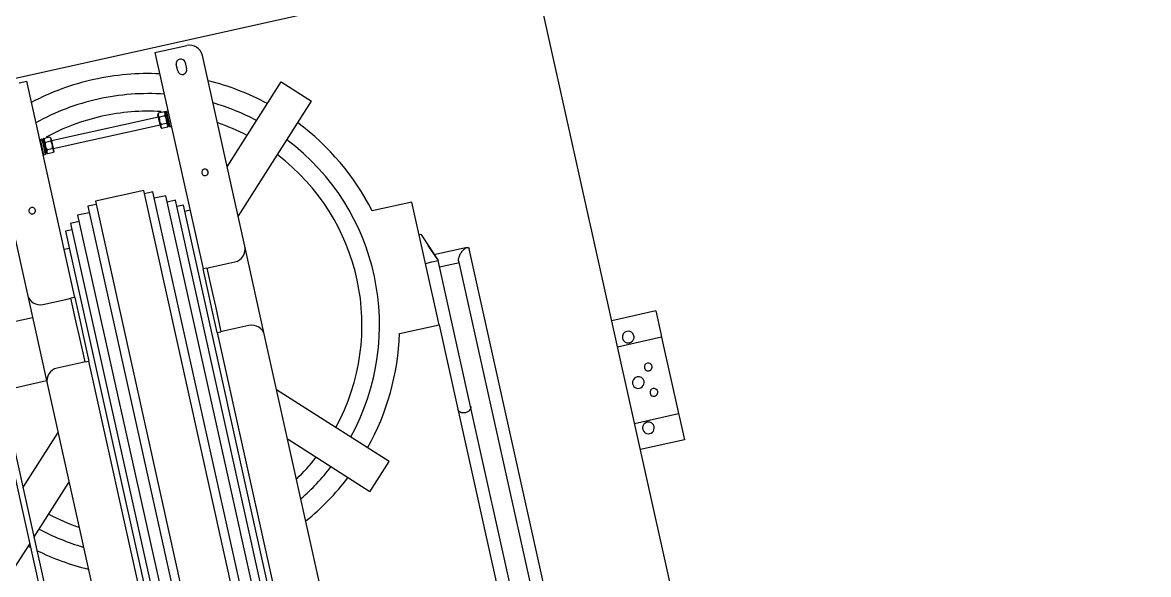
# Model space of a CAD drawing. Header units: millimetres. Extents: x -1534340 to 1713810, y -1348191 to 1114081.
# Drawn here: x 1303341 to 1305069, y -650221 to -649375 of the extents above; entities that cross this region are included whole.
import ezdxf

# ---------------------------------------------------------------- set-up
doc = ezdxf.new("R2010")
doc.units = ezdxf.units.MM
doc.header["$LTSCALE"] = 100
for name, color, linetype in [('ccu12-Manh', 8, 'Continuous'), ('KT-Kich thuoc', 9, 'Continuous'), ('SPE-MEP-Electric', 46, 'Continuous'), ('Xref_ST_MBDV Cot vach 30.7.2022$0$Xref_ST_MBDV Cot vach 30.7.2022|Xref_ST_MBDV Cot vach 30.7.2022|Xref_ST_MBDV Cot vach 30.7.2022|Xref_ST_MBDV Cot vach 30.7.2022|A-WALL-PATT', 251, 'Continuous')]:
    doc.layers.add(name, color=color, linetype=linetype)

# ---------------------------------------------------------------- blocks, each defined once
blk = doc.blocks.new('Xref_ST_MBDV Cot vach 30.7.2022$0$Tuong Vay01-flat-1')
at = {"layer": 'Xref_ST_MBDV Cot vach 30.7.2022$0$Xref_ST_MBDV Cot vach 30.7.2022|Xref_ST_MBDV Cot vach 30.7.2022|Xref_ST_MBDV Cot vach 30.7.2022|Xref_ST_MBDV Cot vach 30.7.2022|A-WALL-PATT'}
h = blk.add_hatch(dxfattribs=at)
h.set_pattern_fill('ACET-2D-VATLIEU04', color=256, scale=50, pattern_type=2)
h.set_pattern_definition([(50, (-11139561.84, -1407213.45), (-225.902474, 189.5546825), [37.5, -412.5]), (355, (-11139561.84, -1407213.45), (32.127212, 367.215716), [30, -330]), (100.4514, (-11139531.95, -1407216.06), (-341.231527, -62.944187), [31.870095, -350.571056]), (46.1842, (-11139561.84, -1407113.45), (-319.180497, 306.252097), [56.25, -618.75]), (96.6356, (-11139517.37, -1407120.34), (-516.995922, -60.144022), [47.805144, -525.8565]), (351.1842, (-11139561.84, -1407113.45), (84.740774, 546.39543), [45, -495]), (21, (-11139511.84, -1407138.45), (-105.680822, 275.3079534), [37.5, -412.5]), (326, (-11139511.84, -1407138.45), (206.128805, 305.59852), [30, -330]), (71.4514, (-11139486.97, -1407155.22), (-328.963765, 110.380101), [31.870095, -350.571056]), (37.5, (-11139561.84, -1407213.45), (-78.1345294, 101.8269012), [0, -326, 0, -335, 0, -331.25]), (7.5, (-11139561.84, -1407213.45), (-23.2793464, 176.824191), [0, -191, 0, -318.5, 0, -126.25]), (327.5, (-11139673.34, -1407213.45), (71.9444175, 112.9301145), [0, -125, 0, -390, 0, -517.5000003]), (317.5, (-11139723.34, -1407213.45), (158.0205496, 172.449169), [0, -162.5, 0, -259, 0, -367.5]), (45, (-11139561.84, -1407213.45), (-150.260191, 150.260191), []), (45, (-11139561.84, -1407152.2), (-150.260191, 150.260191), [])])
h.paths.add_polyline_path([(-82665.4, -118500), (-81837.4, -121132), (-80902.7, -123728.1), (-79862.9, -126283.8), (-78719.6, -128795), (-77474.9, -131257.5), (-76130.7, -133667.2), (-74689.4, -136019.9), (-73153.2, -138312), (-71524.9, -140539.4), (-69807, -142698.6), (-68002.4, -144785.9), (-66114.2, -146797.8), (-64145.5, -148731), (-62099.6, -150582.3), (-59979.8, -152348.6), (-57789.7, -154026.9), (-55533, -155614.5), (-53213.4, -157108.6), (-50834.8, -158507), (-48401.1, -159807.1), (-45916.4, -161006.8), (-43384.8, -162104.1), (-40810.5, -163097.3), (-38197.9, -163984.6), (-35551.2, -164764.6), (-32875, -165436), (-30173.5, -165997.6), (-27451.4, -166448.5), (-24701.9, -166789.3), (-4396.7, -168938.3), (36420, -167648.2), (41836.5, -160718.6), (12445.4, -24367.7), (8472.9, -9249), (-4718.7, -5521.4), (-10557.5, -9946.8), (-34021.2, -27848.2), (-39776.7, -32008.6), (-41248.9, -35293.8), (-45787.3, -38574.4), (-49368.5, -38942), (-57644.2, -44924.1), (-59844.7, -46601.5), (-61968.9, -48362.3), (-64019.6, -50208.4), (-65993.2, -52136.5), (-67886.6, -54143.6), (-69696.5, -56226.3), (-71419.9, -58381.1), (-73053.9, -60604.3), (-74595.9, -62892.4), (-76043.3, -65241.5), (-77393.6, -67647.7), (-78644.6, -70107), (-79794.3, -72615.3), (-80840.7, -75168.4), (-81782, -77762), (-82616.7, -80391.9), (-83343.5, -83053.7), (-83961, -85742.9), (-84468.4, -88455), (-84864.6, -91185.6), (-85149.1, -93930.1), (-85321.4, -96683.6), (-85381.3, -99529.5), (-85328.5, -102200.8), (-85163.2, -104955.4), (-84885.7, -107700.6), (-84496.4, -110432.2), (-83996, -113145.6), (-83385.4, -115836.4)], flags=16)
h.paths.add_polyline_path([(-83625.5, -118780.6), (-82785.2, -121451.6), (-81836.7, -124086), (-80781.5, -126679.6), (-79621.3, -129228), (-78358.2, -131726.9), (-76994.1, -134172.1), (-75531.4, -136559.7), (-73972.6, -138885.7), (-72320.1, -141146.1), (-70576.8, -143337.2), (-68745.6, -145455.3), (-66829.4, -147497), (-64831.6, -149458.8), (-62755.4, -151337.5), (-60604.2, -153129.9), (-58381.8, -154833), (-56091.7, -156444.1), (-53737.8, -157960.4), (-51324, -159379.4), (-48854.3, -160698.7), (-46332.8, -161916.2), (-43763.8, -163029.8), (-41151.4, -164037.6), (-38500.1, -164938.1), (-35814.3, -165729.6), (-33098.5, -166410.9), (-30357.1, -166980.8), (-27594.7, -167438.4), (-24816, -167782.8), (-4433.7, -169939.9), (36919.6, -168632.9), (42912.7, -160965.6), (13418.2, -24135.1), (9294.8, -8442.1), (-4925.9, -4423.7), (-11162.8, -9150.8), (-34617.5, -27045.4), (-40579.6, -31355.1), (-42051.8, -34640.3), (-46156, -37607), (-49737.2, -37974.6), (-58240.3, -44121.1), (-60467.1, -45818.5), (-62622.8, -47605.4), (-64703.8, -49478.8), (-66706.7, -51435.5), (-68628, -53472.3), (-70464.7, -55585.7), (-72213.6, -57772.4), (-73871.8, -60028.5), (-75436.6, -62350.5), (-76905.4, -64734.3), (-78275.7, -67176.1), (-79545.2, -69671.8), (-80711.9, -72217.2), (-81773.7, -74808), (-82729, -77440), (-83576, -80108.8), (-84313.5, -82810), (-84940.2, -85539), (-85455.1, -88291.2), (-85857.2, -91062.2), (-86145.9, -93847.3), (-86320.8, -96641.8), (-86381.5, -99528.9), (-86327.9, -102240.7), (-86160.2, -105035.7), (-85878.6, -107821.5), (-85483.5, -110593.5), (-84975.8, -113347.1), (-84356.1, -116077.6)])
blk = doc.blocks.new('A$C3D120D72')
for p, q in [((-1400, 2290), (-1400, 0)), ((-462.4, 343.6), (-462.4, 2222)), ((-454.4, 2222), (-454.4, 343.6)), ((-755.3, 2179.9), (-755.3, 215.7)), ((-742.2, 2184.9), (-742.2, 210.7)), ((-666.2, 210.7), (-666.2, 2184.9)), ((-653.1, 215.7), (-653.1, 2179.9)), ((-786.6, 2159.9), (-786.6, 235.7)), ((-773.4, 2169.9), (-773.4, 225.7)), ((-635, 225.7), (-635, 2169.9)), ((-621.8, 235.7), (-621.8, 2159.9)), ((-796.8, 2149.9), (-796.8, 245.7)), ((-611.6, 245.7), (-611.6, 2149.9)), ((-1210.4, 1989.1), (-1210.4, 406.5)), ((-1190.4, 420.8), (-1190.4, 1974.8)), ((-805, 447.8), (-805, 1947.8)), ((-603.4, 1947.8), (-603.4, 447.8)), ((-875, 1927.8), (-875, 467.8)), ((-533.4, 467.8), (-533.4, 1927.8)), ((-1160.1, 1035.2), (-1160.1, 642.8)), ((-1140.1, 642.8), (-1140.1, 1035.2)), ((-1469.2, 728.8), (-1469.2, 763.8)), ((-1469.2, 763.8), (-1400, 763.8)), ((-1469.2, 722.8), (-1469.2, 728.8)), ((-980.9, 737.1), (-1019.8, 698.2)), ((-980.9, 737.1), (-875.7, 631.9)), ((-423.2, 732.8), (-454.4, 701.6)), ((-1400, 722.8), (-1469.2, 722.8)), ((-1469.2, 710.8), (-1469.2, 722.8)), ((-1469.2, 614.8), (-1469.2, 710.8)), ((-1019.8, 698.2), (-875, 553.4)), ((-462.4, 693.6), (-532.8, 623.2)), ((-1160.1, 642.8), (-1160.1, 413.6)), ((-1140.1, 510.1), (-1140.1, 642.8)), ((-1469.2, 602.8), (-1469.2, 614.8)), ((-462.4, 615.8), (-533.4, 544.8)), ((-1469.2, 602.8), (-1400, 602.8)), ((-1469.2, 596.8), (-1469.2, 602.8)), ((-1469.2, 561.4), (-1469.2, 596.8)), ((-1469.2, 561.4), (-1400, 561.4)), ((-1140.1, 510.1), (-1140.1, 317.2)), ((-1077.8, 510.1), (-1140.1, 510.1)), ((-875, 467.8), (-875, 327.8)), ((-533.4, 327.8), (-533.4, 467.8)), ((-533.4, 463.6), (-462.4, 463.6)), ((-855, 447.8), (-817, 447.8)), ((-817, 447.8), (-811, 447.8)), ((-805, 447.8), (-811, 447.8)), ((-811, 407.8), (-811, 447.8)), ((-805, 447.8), (-805, 407.8)), ((-597.4, 447.8), (-603.4, 447.8)), ((-603.4, 407.8), (-603.4, 447.8)), ((-597.4, 447.8), (-591.4, 447.8)), ((-597.4, 447.8), (-597.4, 407.8)), ((-591.4, 447.8), (-553.4, 447.8)), ((-1160.1, 423.6), (-1191.4, 423.6)), ((-1207.6, 403.6), (-1155.6, 403.6)), ((-1150.1, 413.6), (-1160.1, 413.6)), ((-1142.7, 368.3), (-1160.1, 413.6)), ((-1158.2, 408.7), (-1150.1, 387.5)), ((-1140.1, 413.6), (-1150.1, 413.6)), ((-811, 387.8), (-811, 407.8)), ((-805, 407.8), (-805, 387.8)), ((-603.4, 387.8), (-603.4, 407.8)), ((-597.4, 407.8), (-597.4, 387.8)), ((-811, 347.8), (-811, 387.8)), ((-805, 387.8), (-805, 347.8)), ((-603.4, 347.8), (-603.4, 387.8)), ((-597.4, 387.8), (-597.4, 347.8)), ((-1140.1, 368.3), (-1142.7, 368.3)), ((-462.4, 363.6), (-533.4, 363.6)), ((-817, 347.8), (-855, 347.8)), ((-811, 347.8), (-817, 347.8)), ((-811, 347.8), (-805, 347.8)), ((-805, 7.8), (-805, 347.8)), ((-603.4, 347.8), (-603.4, 7.8)), ((-603.4, 347.8), (-597.4, 347.8)), ((-591.4, 347.8), (-597.4, 347.8)), ((-553.4, 347.8), (-591.4, 347.8)), ((-1140.1, 317.2), (-1077.8, 317.2)), ((-875, 327.8), (-875, 27.8)), ((-533.4, 27.8), (-533.4, 327.8)), ((-875, 281), (-1023.4, 132.6)), ((-611.6, 272.7), (-603.4, 272.7)), ((-805, 255.7), (-796.8, 255.7)), ((-796.8, 245.7), (-786.6, 245.7)), ((-621.8, 245.7), (-611.6, 245.7)), ((-786.6, 235.7), (-773.4, 235.7)), ((-773.4, 225.7), (-755.3, 225.7)), ((-653.1, 225.7), (-635, 225.7)), ((-635, 235.7), (-621.8, 235.7)), ((-755.3, 215.7), (-742.2, 215.7)), ((-742.2, 210.7), (-666.2, 210.7)), ((-666.2, 215.7), (-653.1, 215.7)), ((-875, 203.2), (-984.5, 93.7)), ((-984.5, 93.7), (-1023.4, 132.6)), ((-802.5, 123.8), (-805, 123.8)), ((-802.5, 99.8), (-802.5, 123.8)), ((-801, 122.4), (-801.8, 122.4)), ((-801, 122.4), (-801.8, 122.4)), ((-801, 122.4), (-801, 115.8)), ((-801, 101.2), (-801, 122.4)), ((-801, 122.4), (-801, 115.8)), ((-801, 115.8), (-801, 122.4)), ((-800, 101.6), (-800, 122)), ((-800, 122), (-800, 101.6)), ((-800, 101.6), (-800, 122)), ((-800, 122), (-800, 101.6)), ((-799.9, 122.1), (-799.7, 122.5)), ((-799.9, 122.1), (-799.9, 102.9)), ((-799.9, 102.9), (-799.9, 122.1)), ((-799.9, 122.1), (-799.9, 102.9)), ((-799.9, 102.9), (-799.9, 122.1)), ((-798.8, 123.8), (-790.2, 123.8)), ((-789.1, 122.1), (-788.8, 121.6)), ((-788.8, 118.7), (-788.8, 121.6)), ((-788.8, 121.6), (-788.8, 102)), ((-788.8, 118.7), (-788.8, 121.6)), ((-788.8, 121.6), (-788.8, 118.7)), ((-620.6, 122.1), (-620.4, 122.5)), ((-620.6, 122.1), (-620.6, 117.8)), ((-620.6, 102.9), (-620.6, 122.1)), ((-620.6, 122.1), (-620.6, 117.8)), ((-620.6, 117.8), (-620.6, 122.1)), ((-619.5, 123.8), (-610.9, 123.8)), ((-609.8, 122.1), (-609.5, 121.6)), ((-609.5, 102), (-609.5, 121.6)), ((-609.5, 121.6), (-609.5, 102)), ((-609.5, 102), (-609.5, 121.6)), ((-609.5, 121.6), (-609.5, 102)), ((-607.6, 122.4), (-608.8, 122.4)), ((-604.4, 123.8), (-606.9, 123.8)), ((-606.9, 99.8), (-606.9, 123.8)), ((-604.4, 123.8), (-604.4, 99.8)), ((-801, 103.8), (-801, 119.7)), ((-801, 119.7), (-801, 115.8)), ((-801, 115.8), (-801, 119.7)), ((-801, 119.7), (-801, 115.8)), ((-801, 107.8), (-801, 101.2)), ((-801, 107.8), (-801, 103.8)), ((-801, 107.8), (-801, 101.2)), ((-801, 101.2), (-801, 107.8)), ((-801, 103.8), (-801, 107.8)), ((-801, 107.8), (-801, 103.8)), ((-799.9, 113.3), (-799.9, 113.7)), ((-798.8, 117.8), (-790.2, 117.8)), ((-798.8, 105.8), (-790.2, 105.8)), ((-620.6, 117.8), (-788.8, 117.8)), ((-788.8, 105.8), (-788.8, 117.8)), ((-788.8, 105.8), (-620.6, 105.8)), ((-788.8, 102), (-788.8, 104.8)), ((-788.8, 102), (-788.8, 104.8)), ((-788.8, 104.8), (-788.8, 102)), ((-620.6, 117.8), (-620.6, 105.8)), ((-620.6, 105.7), (-620.6, 102.9)), ((-620.6, 105.7), (-620.6, 102.9)), ((-620.6, 102.9), (-620.6, 105.7)), ((-619.5, 117.8), (-610.9, 117.8)), ((-619.5, 105.8), (-610.9, 105.8)), ((-805, 99.8), (-802.5, 99.8)), ((-801.8, 101.2), (-801, 101.2)), ((-801.8, 101.2), (-801, 101.2)), ((-799.9, 101.9), (-799.9, 101.5)), ((-799.9, 101.5), (-799.9, 101.9)), ((-799.9, 101.9), (-799.9, 101.5)), ((-799.9, 101.5), (-799.9, 101.9)), ((-799.9, 101.5), (-799.9, 101.5)), ((-798.8, 99.8), (-790.2, 99.8)), ((-620.6, 101.9), (-620.6, 101.5)), ((-620.6, 101.5), (-620.6, 101.9)), ((-620.6, 101.9), (-620.6, 101.5)), ((-620.6, 101.5), (-620.6, 101.9)), ((-620.6, 101.5), (-620.6, 101.5)), ((-619.5, 99.8), (-610.9, 99.8)), ((-608.8, 101.2), (-607.6, 101.2)), ((-606.9, 99.8), (-604.4, 99.8)), ((-847, 32.8), (-847, 42.8)), ((-833, 42.8), (-833, 32.8)), ((-1400, 0), (0, 0)), ((-817, 7.8), (-855, 7.8)), ((-805, 7.8), (-817, 7.8)), ((-591.4, 7.8), (-603.4, 7.8))]:
    blk.add_line(p, q)
at = {"flags": 128}
for points in [[(-802.5, 121.7), (-802.5, 121.7), (-802.5, 121.7), (-802.5, 121.8), (-802.5, 121.8), (-802.5, 121.8), (-802.5, 121.8), (-802.5, 121.9), (-802.5, 121.9), (-802.5, 121.9), (-802.5, 122), (-802.5, 122), (-802.5, 122), (-802.4, 122), (-802.4, 122.1), (-802.4, 122.1), (-802.4, 122.1), (-802.4, 122.1), (-802.4, 122.1), (-802.3, 122.2), (-802.3, 122.2), (-802.3, 122.2), (-802.3, 122.2), (-802.3, 122.2), (-802.2, 122.3), (-802.2, 122.3), (-802.2, 122.3), (-802.2, 122.3), (-802.1, 122.3), (-802.1, 122.3), (-802.1, 122.3), (-802.1, 122.3), (-802, 122.4), (-802, 122.4), (-802, 122.4), (-802, 122.4), (-801.9, 122.4), (-801.9, 122.4), (-801.9, 122.4), (-801.8, 122.4), (-801.8, 122.4)], [(-802.5, 121), (-802.5, 121.1), (-802.5, 121.2), (-802.5, 121.3), (-802.5, 121.4), (-802.5, 121.5), (-802.5, 121.6), (-802.5, 121.6), (-802.5, 121.7), (-802.5, 121.7)], [(-802.5, 121.7), (-802.5, 121.7), (-802.5, 121.7), (-802.5, 121.6), (-802.5, 121.6), (-802.5, 121.5), (-802.5, 121.4), (-802.5, 121.3), (-802.5, 121.2), (-802.5, 121), (-802.5, 120.9), (-802.5, 120.7), (-802.5, 120.6), (-802.5, 120.4), (-802.5, 120.2), (-802.5, 120), (-802.5, 119.7), (-802.5, 119.5), (-802.5, 119.2), (-802.5, 119), (-802.5, 118.7), (-802.5, 118.4), (-802.5, 118.1), (-802.5, 117.8), (-802.5, 117.5), (-802.5, 117.1), (-802.5, 116.8), (-802.5, 116.5), (-802.5, 116.1), (-802.5, 115.7), (-802.5, 115.4), (-802.5, 115), (-802.5, 114.6), (-802.5, 114.2), (-802.5, 113.9), (-802.5, 113.5), (-802.5, 113.1), (-802.5, 112.7), (-802.5, 112.3), (-802.5, 111.9), (-802.5, 111.5), (-802.5, 111.1), (-802.5, 110.7), (-802.5, 110.3), (-802.5, 109.9), (-802.5, 109.5), (-802.5, 109.2), (-802.5, 108.8), (-802.5, 108.4), (-802.5, 108), (-802.5, 107.7), (-802.5, 107.3), (-802.5, 107), (-802.5, 106.6), (-802.5, 106.3), (-802.5, 106), (-802.5, 105.7), (-802.5, 105.4), (-802.5, 105.1), (-802.5, 104.8), (-802.5, 104.5), (-802.5, 104.2), (-802.5, 104), (-802.5, 103.8), (-802.5, 103.5), (-802.5, 103.3), (-802.5, 103.1), (-802.5, 102.9), (-802.5, 102.8), (-802.5, 102.6), (-802.5, 102.5), (-802.5, 102.3), (-802.5, 102.2), (-802.5, 102.1), (-802.5, 102.1), (-802.5, 102), (-802.5, 102), (-802.5, 101.9), (-802.5, 101.9)], [(-802.1, 122.3), (-802.1, 122.3), (-802.1, 122.3), (-802.1, 122.3), (-802, 122.4), (-802, 122.4), (-802, 122.4), (-802, 122.4), (-801.9, 122.4), (-801.9, 122.4), (-801.9, 122.4), (-801.8, 122.4), (-801.8, 122.4)], [(-801, 119.7), (-800.8, 120.2), (-800.6, 120.7), (-800.4, 121.2), (-800.2, 121.6), (-800, 122)], [(-801, 119.7), (-800.8, 120.2), (-800.6, 120.7), (-800.4, 121.2), (-800.2, 121.6), (-800, 122)], [(-800, 122), (-800, 121.9), (-800, 121.9), (-800, 121.9), (-800, 121.9), (-800, 121.8), (-799.9, 121.8), (-799.9, 121.8), (-799.9, 121.7), (-799.9, 121.7), (-799.9, 121.7), (-799.9, 121.7)], [(-800, 122), (-800, 121.9), (-800, 121.9), (-800, 121.9), (-800, 121.9), (-800, 121.8), (-799.9, 121.8), (-799.9, 121.8), (-799.9, 121.7), (-799.9, 121.7), (-799.9, 121.7), (-799.9, 121.7)], [(-799.9, 122.1), (-799.7, 122.5), (-799.4, 123), (-799.1, 123.4), (-798.8, 123.8), (-798.8, 123.8)], [(-799.9, 121.7), (-799.9, 121.7), (-799.9, 121.7), (-799.9, 121.6), (-799.9, 121.6), (-799.9, 121.5), (-799.9, 121.4), (-799.9, 121.3), (-799.9, 121.2), (-799.9, 121), (-799.9, 120.9), (-799.9, 120.7)], [(-799.9, 101.9), (-799.9, 101.9), (-799.9, 101.9), (-799.9, 102), (-799.9, 102), (-799.9, 102.1), (-799.9, 102.2), (-799.9, 102.3), (-799.9, 102.4), (-799.9, 102.5), (-799.9, 102.7), (-799.9, 102.8), (-799.9, 103), (-799.9, 103.2), (-799.9, 103.4), (-799.9, 103.6), (-799.9, 103.9), (-799.9, 104.1), (-799.9, 104.4), (-799.9, 104.6), (-799.9, 104.9), (-799.9, 105.2), (-799.9, 105.5), (-799.9, 105.8), (-799.9, 106.1), (-799.9, 106.4), (-799.9, 106.8), (-799.9, 107.1), (-799.9, 107.5), (-799.9, 107.8), (-799.9, 108.2), (-799.9, 108.6), (-799.9, 109), (-799.9, 109.3), (-799.9, 109.7), (-799.9, 110.1), (-799.9, 110.5), (-799.9, 110.9), (-799.9, 111.3), (-799.9, 111.7), (-799.9, 112.1), (-799.9, 112.5), (-799.9, 112.9), (-799.9, 113.3), (-799.9, 113.7), (-799.9, 114), (-799.9, 114.4), (-799.9, 114.8), (-799.9, 115.2), (-799.9, 115.5), (-799.9, 115.9), (-799.9, 116.3), (-799.9, 116.6), (-799.9, 117), (-799.9, 117.3), (-799.9, 117.6), (-799.9, 117.9), (-799.9, 118.2), (-799.9, 118.5), (-799.9, 118.8), (-799.9, 119.1), (-799.9, 119.3), (-799.9, 119.6), (-799.9, 119.8), (-799.9, 120.1), (-799.9, 120.3), (-799.9, 120.5), (-799.9, 120.6), (-799.9, 120.8), (-799.9, 121), (-799.9, 121.1), (-799.9, 121.2), (-799.9, 121.3), (-799.9, 121.4), (-799.9, 121.5), (-799.9, 121.6), (-799.9, 121.6), (-799.9, 121.7), (-799.9, 121.7)], [(-799.9, 121.7), (-799.9, 121.7), (-799.9, 121.7), (-799.9, 121.6), (-799.9, 121.6), (-799.9, 121.5), (-799.9, 121.4), (-799.9, 121.3), (-799.9, 121.2)], [(-799.9, 121.1), (-799.9, 121.2), (-799.9, 121.3), (-799.9, 121.4), (-799.9, 121.5), (-799.9, 121.6), (-799.9, 121.6), (-799.9, 121.7), (-799.9, 121.7)], [(-790.2, 123.8), (-789.9, 123.4), (-789.6, 123), (-789.3, 122.5), (-789.1, 122.1), (-788.8, 121.6), (-788.8, 121.6)], [(-620.6, 122.1), (-620.4, 122.5), (-620.1, 123), (-619.8, 123.4), (-619.5, 123.8), (-619.5, 123.8)], [(-610.9, 123.8), (-610.6, 123.4), (-610.3, 123), (-610.1, 122.5), (-609.8, 122.1), (-609.5, 121.6), (-609.5, 121.6)], [(-609.5, 121.7), (-609.5, 121.7), (-609.5, 121.7), (-609.5, 121.8), (-609.5, 121.8), (-609.5, 121.8), (-609.5, 121.8), (-609.5, 121.9), (-609.5, 121.9), (-609.5, 121.9), (-609.5, 122), (-609.5, 122), (-609.5, 122), (-609.4, 122), (-609.4, 122.1), (-609.4, 122.1), (-609.4, 122.1), (-609.4, 122.1), (-609.4, 122.1), (-609.3, 122.2), (-609.3, 122.2), (-609.3, 122.2), (-609.3, 122.2), (-609.3, 122.2), (-609.2, 122.3), (-609.2, 122.3), (-609.2, 122.3), (-609.2, 122.3), (-609.1, 122.3), (-609.1, 122.3), (-609.1, 122.3), (-609.1, 122.3), (-609, 122.4), (-609, 122.4), (-609, 122.4), (-609, 122.4), (-608.9, 122.4), (-608.9, 122.4), (-608.9, 122.4), (-608.8, 122.4), (-608.8, 122.4)], [(-609.5, 121.8), (-609.5, 121.8), (-609.5, 121.8), (-609.5, 121.8), (-609.5, 121.9), (-609.5, 121.9), (-609.5, 121.9), (-609.5, 122), (-609.5, 122), (-609.5, 122), (-609.4, 122), (-609.4, 122.1), (-609.4, 122.1), (-609.4, 122.1), (-609.4, 122.1), (-609.4, 122.1), (-609.3, 122.2), (-609.3, 122.2), (-609.3, 122.2), (-609.3, 122.2), (-609.3, 122.2), (-609.2, 122.3), (-609.2, 122.3), (-609.2, 122.3), (-609.2, 122.3), (-609.1, 122.3), (-609.1, 122.3), (-609.1, 122.3), (-609.1, 122.3), (-609, 122.4), (-609, 122.4), (-609, 122.4), (-609, 122.4), (-608.9, 122.4), (-608.9, 122.4)], [(-609.5, 103.9), (-609.5, 104.1), (-609.5, 104.4), (-609.5, 104.6), (-609.5, 104.9), (-609.5, 105.2), (-609.5, 105.5), (-609.5, 105.8), (-609.5, 106.1), (-609.5, 106.4), (-609.5, 106.8), (-609.5, 107.1), (-609.5, 107.5), (-609.5, 107.8), (-609.5, 108.2), (-609.5, 108.6), (-609.5, 109), (-609.5, 109.3), (-609.5, 109.7), (-609.5, 110.1), (-609.5, 110.5), (-609.5, 110.9), (-609.5, 111.3), (-609.5, 111.7), (-609.5, 112.1), (-609.5, 112.5), (-609.5, 112.9), (-609.5, 113.3), (-609.5, 113.7), (-609.5, 114), (-609.5, 114.4), (-609.5, 114.8), (-609.5, 115.2), (-609.5, 115.5), (-609.5, 115.9), (-609.5, 116.3), (-609.5, 116.6), (-609.5, 117), (-609.5, 117.3), (-609.5, 117.6), (-609.5, 117.9), (-609.5, 118.2), (-609.5, 118.5), (-609.5, 118.8), (-609.5, 119.1), (-609.5, 119.3), (-609.5, 119.6), (-609.5, 119.8), (-609.5, 120.1), (-609.5, 120.3), (-609.5, 120.5), (-609.5, 120.6), (-609.5, 120.8), (-609.5, 121), (-609.5, 121.1), (-609.5, 121.2), (-609.5, 121.3), (-609.5, 121.4), (-609.5, 121.5), (-609.5, 121.6), (-609.5, 121.6), (-609.5, 121.7), (-609.5, 121.7)], [(-609.5, 121.7), (-609.5, 121.7), (-609.5, 121.7), (-609.5, 121.6), (-609.5, 121.6), (-609.5, 121.5), (-609.5, 121.4), (-609.5, 121.3), (-609.5, 121.2), (-609.5, 121), (-609.5, 120.9), (-609.5, 120.7), (-609.5, 120.6), (-609.5, 120.4), (-609.5, 120.2), (-609.5, 120), (-609.5, 119.7), (-609.5, 119.5), (-609.5, 119.2), (-609.5, 119), (-609.5, 118.7), (-609.5, 118.4), (-609.5, 118.1), (-609.5, 117.8), (-609.5, 117.5), (-609.5, 117.1), (-609.5, 116.8), (-609.5, 116.5), (-609.5, 116.1), (-609.5, 115.7), (-609.5, 115.4), (-609.5, 115), (-609.5, 114.6), (-609.5, 114.2), (-609.5, 113.9), (-609.5, 113.5), (-609.5, 113.1), (-609.5, 112.7), (-609.5, 112.3), (-609.5, 111.9), (-609.5, 111.5), (-609.5, 111.1), (-609.5, 110.7), (-609.5, 110.3), (-609.5, 109.9), (-609.5, 109.5), (-609.5, 109.2), (-609.5, 108.8), (-609.5, 108.4), (-609.5, 108), (-609.5, 107.7), (-609.5, 107.3), (-609.5, 107), (-609.5, 106.6), (-609.5, 106.3), (-609.5, 106), (-609.5, 105.7), (-609.5, 105.4), (-609.5, 105.1), (-609.5, 104.8), (-609.5, 104.5), (-609.5, 104.2), (-609.5, 104), (-609.5, 103.8), (-609.5, 103.5), (-609.5, 103.3), (-609.5, 103.1), (-609.5, 102.9), (-609.5, 102.8), (-609.5, 102.6), (-609.5, 102.5), (-609.5, 102.3), (-609.5, 102.2), (-609.5, 102.1), (-609.5, 102.1), (-609.5, 102), (-609.5, 102), (-609.5, 101.9), (-609.5, 101.9)], [(-609.5, 121.7), (-609.5, 121.6), (-609.5, 121.6), (-609.5, 121.5), (-609.5, 121.4), (-609.5, 121.3), (-609.5, 121.2), (-609.5, 121), (-609.5, 120.9), (-609.5, 120.7), (-609.5, 120.6), (-609.5, 120.4), (-609.5, 120.2), (-609.5, 120), (-609.5, 119.7), (-609.5, 119.5), (-609.5, 119.2), (-609.5, 119), (-609.5, 118.7), (-609.5, 118.4), (-609.5, 118.1), (-609.5, 117.8), (-609.5, 117.5), (-609.5, 117.1), (-609.5, 116.8), (-609.5, 116.5), (-609.5, 116.1), (-609.5, 115.7), (-609.5, 115.4), (-609.5, 115), (-609.5, 114.6), (-609.5, 114.2), (-609.5, 113.9), (-609.5, 113.5), (-609.5, 113.1), (-609.5, 112.7), (-609.5, 112.3), (-609.5, 111.9), (-609.5, 111.5), (-609.5, 111.1), (-609.5, 110.7), (-609.5, 110.3), (-609.5, 109.9), (-609.5, 109.5), (-609.5, 109.2), (-609.5, 108.8), (-609.5, 108.4), (-609.5, 108), (-609.5, 107.7), (-609.5, 107.3), (-609.5, 107), (-609.5, 106.6), (-609.5, 106.3), (-609.5, 106), (-609.5, 105.7), (-609.5, 105.4), (-609.5, 105.1), (-609.5, 104.8), (-609.5, 104.5), (-609.5, 104.2), (-609.5, 104), (-609.5, 103.8), (-609.5, 103.5), (-609.5, 103.3), (-609.5, 103.1), (-609.5, 102.9), (-609.5, 102.8), (-609.5, 102.6), (-609.5, 102.5), (-609.5, 102.3), (-609.5, 102.2), (-609.5, 102.1), (-609.5, 102.1), (-609.5, 102), (-609.5, 102), (-609.5, 101.9), (-609.5, 101.9)], [(-609.5, 103.9), (-609.5, 104.1), (-609.5, 104.4), (-609.5, 104.6), (-609.5, 104.9), (-609.5, 105.2), (-609.5, 105.5), (-609.5, 105.8), (-609.5, 106.1), (-609.5, 106.4), (-609.5, 106.8), (-609.5, 107.1), (-609.5, 107.5), (-609.5, 107.8), (-609.5, 108.2), (-609.5, 108.6), (-609.5, 109), (-609.5, 109.3), (-609.5, 109.7), (-609.5, 110.1), (-609.5, 110.5), (-609.5, 110.9), (-609.5, 111.3), (-609.5, 111.7), (-609.5, 112.1), (-609.5, 112.5), (-609.5, 112.9), (-609.5, 113.3), (-609.5, 113.7), (-609.5, 114), (-609.5, 114.4), (-609.5, 114.8), (-609.5, 115.2), (-609.5, 115.5), (-609.5, 115.9), (-609.5, 116.3), (-609.5, 116.6), (-609.5, 117), (-609.5, 117.3), (-609.5, 117.6), (-609.5, 117.9), (-609.5, 118.2), (-609.5, 118.5), (-609.5, 118.8), (-609.5, 119.1), (-609.5, 119.3), (-609.5, 119.6), (-609.5, 119.8), (-609.5, 120.1), (-609.5, 120.3), (-609.5, 120.5), (-609.5, 120.6), (-609.5, 120.8), (-609.5, 121), (-609.5, 121.1), (-609.5, 121.2), (-609.5, 121.3), (-609.5, 121.4), (-609.5, 121.5), (-609.5, 121.6), (-609.5, 121.6)], [(-607.6, 122.4), (-607.6, 122.4), (-607.6, 122.4), (-607.6, 122.4), (-607.5, 122.4), (-607.5, 122.4), (-607.5, 122.4), (-607.4, 122.4), (-607.4, 122.3), (-607.4, 122.3), (-607.4, 122.3), (-607.3, 122.3), (-607.3, 122.3), (-607.3, 122.3), (-607.3, 122.3), (-607.2, 122.3), (-607.2, 122.2), (-607.2, 122.2), (-607.2, 122.2), (-607.2, 122.2), (-607.1, 122.2), (-607.1, 122.1), (-607.1, 122.1), (-607.1, 122.1), (-607.1, 122.1), (-607, 122.1), (-607, 122), (-607, 122), (-607, 122), (-607, 122), (-607, 121.9), (-607, 121.9), (-607, 121.9), (-607, 121.9), (-607, 121.8), (-606.9, 121.8), (-606.9, 121.8), (-606.9, 121.7), (-606.9, 121.7), (-606.9, 121.7), (-606.9, 121.7)], [(-607.4, 122.3), (-607.4, 122.3), (-607.3, 122.3), (-607.3, 122.3), (-607.3, 122.3)], [(-606.9, 121.7), (-606.9, 121.7), (-606.9, 121.7), (-606.9, 121.6), (-606.9, 121.6), (-606.9, 121.5), (-606.9, 121.4), (-606.9, 121.3), (-606.9, 121.2), (-606.9, 121), (-606.9, 120.9)], [(-606.9, 101.9), (-606.9, 101.9), (-606.9, 101.9), (-606.9, 102), (-606.9, 102), (-606.9, 102.1), (-606.9, 102.2), (-606.9, 102.3), (-606.9, 102.4), (-606.9, 102.5), (-606.9, 102.7), (-606.9, 102.8), (-606.9, 103), (-606.9, 103.2), (-606.9, 103.4), (-606.9, 103.6), (-606.9, 103.9), (-606.9, 104.1), (-606.9, 104.4), (-606.9, 104.6), (-606.9, 104.9), (-606.9, 105.2), (-606.9, 105.5), (-606.9, 105.8), (-606.9, 106.1), (-606.9, 106.4), (-606.9, 106.8), (-606.9, 107.1), (-606.9, 107.5), (-606.9, 107.8), (-606.9, 108.2), (-606.9, 108.6), (-606.9, 109), (-606.9, 109.3), (-606.9, 109.7), (-606.9, 110.1), (-606.9, 110.5), (-606.9, 110.9), (-606.9, 111.3), (-606.9, 111.7), (-606.9, 112.1), (-606.9, 112.5), (-606.9, 112.9), (-606.9, 113.3), (-606.9, 113.7), (-606.9, 114), (-606.9, 114.4), (-606.9, 114.8), (-606.9, 115.2), (-606.9, 115.5), (-606.9, 115.9), (-606.9, 116.3), (-606.9, 116.6), (-606.9, 117), (-606.9, 117.3), (-606.9, 117.6), (-606.9, 117.9), (-606.9, 118.2), (-606.9, 118.5), (-606.9, 118.8), (-606.9, 119.1), (-606.9, 119.3), (-606.9, 119.6), (-606.9, 119.8), (-606.9, 120.1), (-606.9, 120.3), (-606.9, 120.5), (-606.9, 120.6), (-606.9, 120.8), (-606.9, 121), (-606.9, 121.1), (-606.9, 121.2), (-606.9, 121.3), (-606.9, 121.4), (-606.9, 121.5), (-606.9, 121.6), (-606.9, 121.6), (-606.9, 121.7), (-606.9, 121.7)], [(-800, 101.6), (-800.2, 102.1), (-800.5, 102.5), (-800.7, 103), (-800.8, 103.5), (-801, 103.8)], [(-800.2, 102.1), (-800.5, 102.5), (-800.7, 103), (-800.8, 103.5), (-801, 103.8)], [(-799.9, 119.1), (-799.9, 119.3), (-799.9, 119.6), (-799.9, 119.8)], [(-799.9, 119.7), (-799.9, 119.5), (-799.9, 119.2)], [(-799.9, 119.7), (-799.9, 119.5), (-799.9, 119.2)], [(-799.9, 113.9), (-799.9, 113.5), (-799.9, 113.1)], [(-799.9, 113.9), (-799.9, 113.5), (-799.9, 113.1)], [(-799.9, 109.9), (-799.9, 109.5), (-799.9, 109.2)], [(-799.9, 109.9), (-799.9, 109.5), (-799.9, 109.2)], [(-799.9, 109), (-799.9, 109.3), (-799.9, 109.7)], [(-799.9, 103.2), (-799.9, 103.4), (-799.9, 103.6), (-799.9, 103.9)], [(-799.9, 103.8), (-799.9, 103.5), (-799.9, 103.3), (-799.9, 103.1)], [(-799.9, 103.8), (-799.9, 103.5), (-799.9, 103.3), (-799.9, 103.1)], [(-802.5, 101.9), (-802.5, 101.9), (-802.5, 101.9), (-802.5, 102), (-802.5, 102), (-802.5, 102.1), (-802.5, 102.2), (-802.5, 102.3), (-802.5, 102.4), (-802.5, 102.5), (-802.5, 102.7)], [(-801.8, 101.2), (-801.9, 101.2), (-801.9, 101.2), (-801.9, 101.2), (-801.9, 101.2), (-802, 101.2), (-802, 101.2), (-802, 101.2), (-802.1, 101.2), (-802.1, 101.2), (-802.1, 101.3), (-802.1, 101.3), (-802.2, 101.3), (-802.2, 101.3), (-802.2, 101.3), (-802.2, 101.3), (-802.3, 101.3), (-802.3, 101.4), (-802.3, 101.4), (-802.3, 101.4), (-802.3, 101.4), (-802.4, 101.4), (-802.4, 101.5), (-802.4, 101.5), (-802.4, 101.5), (-802.4, 101.5), (-802.4, 101.5), (-802.5, 101.6), (-802.5, 101.6), (-802.5, 101.6), (-802.5, 101.6), (-802.5, 101.7), (-802.5, 101.7), (-802.5, 101.7), (-802.5, 101.8), (-802.5, 101.8), (-802.5, 101.8), (-802.5, 101.8), (-802.5, 101.9), (-802.5, 101.9), (-802.5, 101.9)], [(-801.8, 101.2), (-801.9, 101.2), (-801.9, 101.2), (-801.9, 101.2), (-801.9, 101.2), (-802, 101.2), (-802, 101.2), (-802, 101.2), (-802.1, 101.2), (-802.1, 101.2), (-802.1, 101.3), (-802.1, 101.3), (-802.2, 101.3), (-802.2, 101.3)], [(-799.9, 101.9), (-799.9, 101.9), (-799.9, 101.8), (-799.9, 101.8), (-799.9, 101.8), (-800, 101.8), (-800, 101.7), (-800, 101.7), (-800, 101.7), (-800, 101.7), (-800, 101.6), (-800, 101.6)], [(-800, 101.8), (-800, 101.7), (-800, 101.7), (-800, 101.7), (-800, 101.7), (-800, 101.6), (-800, 101.6)], [(-799.9, 102.9), (-799.9, 102.8), (-799.9, 102.6), (-799.9, 102.5), (-799.9, 102.3), (-799.9, 102.2), (-799.9, 102.1), (-799.9, 102.1), (-799.9, 102), (-799.9, 102), (-799.9, 101.9), (-799.9, 101.9)], [(-798.8, 99.8), (-799.1, 100.2), (-799.4, 100.6), (-799.7, 101.1), (-799.9, 101.5), (-799.9, 101.5)], [(-788.8, 102), (-789.1, 101.5), (-789.3, 101.1), (-789.6, 100.6), (-789.9, 100.2), (-790.2, 99.8), (-790.2, 99.8)], [(-788.8, 102), (-789.1, 101.5), (-789.3, 101.1)], [(-619.5, 99.8), (-619.8, 100.2), (-620.1, 100.6), (-620.4, 101.1), (-620.6, 101.5), (-620.6, 101.5)], [(-609.5, 102), (-609.8, 101.5), (-610, 101.1), (-610.3, 100.6), (-610.6, 100.2), (-610.9, 99.8), (-610.9, 99.8)], [(-609.5, 102), (-609.8, 101.5), (-610, 101.1)], [(-609.5, 101.9), (-609.5, 101.9), (-609.5, 101.9), (-609.5, 102), (-609.5, 102), (-609.5, 102.1), (-609.5, 102.2), (-609.5, 102.3), (-609.5, 102.4), (-609.5, 102.5), (-609.5, 102.7), (-609.5, 102.8), (-609.5, 103), (-609.5, 103.2), (-609.5, 103.4), (-609.5, 103.6)], [(-609.5, 101.9), (-609.5, 101.9), (-609.5, 101.9), (-609.5, 102), (-609.5, 102), (-609.5, 102.1), (-609.5, 102.2), (-609.5, 102.3), (-609.5, 102.4), (-609.5, 102.5), (-609.5, 102.7), (-609.5, 102.8), (-609.5, 103), (-609.5, 103.2), (-609.5, 103.4), (-609.5, 103.6)], [(-608.8, 101.2), (-608.9, 101.2), (-608.9, 101.2), (-608.9, 101.2), (-608.9, 101.2), (-609, 101.2), (-609, 101.2), (-609, 101.2), (-609.1, 101.2), (-609.1, 101.2), (-609.1, 101.3), (-609.1, 101.3), (-609.2, 101.3), (-609.2, 101.3), (-609.2, 101.3), (-609.2, 101.3), (-609.3, 101.3), (-609.3, 101.4), (-609.3, 101.4), (-609.3, 101.4), (-609.3, 101.4), (-609.4, 101.4), (-609.4, 101.5), (-609.4, 101.5), (-609.4, 101.5), (-609.4, 101.5), (-609.4, 101.5), (-609.5, 101.6), (-609.5, 101.6), (-609.5, 101.6), (-609.5, 101.6), (-609.5, 101.7), (-609.5, 101.7), (-609.5, 101.7), (-609.5, 101.8), (-609.5, 101.8), (-609.5, 101.8), (-609.5, 101.8), (-609.5, 101.9), (-609.5, 101.9), (-609.5, 101.9)], [(-609.1, 101.2), (-609.1, 101.3), (-609.1, 101.3), (-609.2, 101.3), (-609.2, 101.3), (-609.2, 101.3), (-609.2, 101.3), (-609.3, 101.3), (-609.3, 101.4), (-609.3, 101.4), (-609.3, 101.4), (-609.3, 101.4), (-609.4, 101.4), (-609.4, 101.5), (-609.4, 101.5), (-609.4, 101.5), (-609.4, 101.5), (-609.4, 101.5), (-609.5, 101.6), (-609.5, 101.6), (-609.5, 101.6), (-609.5, 101.6), (-609.5, 101.7), (-609.5, 101.7), (-609.5, 101.7), (-609.5, 101.8), (-609.5, 101.8), (-609.5, 101.8), (-609.5, 101.8), (-609.5, 101.9), (-609.5, 101.9), (-609.5, 101.9)], [(-606.9, 101.9), (-606.9, 101.9), (-606.9, 101.8), (-606.9, 101.8), (-606.9, 101.8), (-607, 101.8), (-607, 101.7), (-607, 101.7), (-607, 101.7), (-607, 101.7), (-607, 101.6), (-607, 101.6), (-607, 101.6), (-607, 101.6), (-607, 101.5), (-607.1, 101.5), (-607.1, 101.5), (-607.1, 101.5), (-607.1, 101.4), (-607.1, 101.4), (-607.1, 101.4), (-607.2, 101.4), (-607.2, 101.4), (-607.2, 101.3), (-607.2, 101.3), (-607.3, 101.3), (-607.3, 101.3), (-607.3, 101.3), (-607.3, 101.3), (-607.4, 101.3), (-607.4, 101.2), (-607.4, 101.2), (-607.4, 101.2), (-607.5, 101.2), (-607.5, 101.2), (-607.5, 101.2), (-607.5, 101.2), (-607.6, 101.2), (-607.6, 101.2), (-607.6, 101.2), (-607.6, 101.2)], [(-607.3, 101.3), (-607.4, 101.3), (-607.4, 101.2), (-607.4, 101.2), (-607.4, 101.2), (-607.5, 101.2), (-607.5, 101.2), (-607.5, 101.2), (-607.5, 101.2), (-607.6, 101.2)], [(-606.9, 102.6), (-606.9, 102.5), (-606.9, 102.3), (-606.9, 102.2), (-606.9, 102.1), (-606.9, 102.1), (-606.9, 102), (-606.9, 102), (-606.9, 101.9), (-606.9, 101.9)]]:
    blk.add_lwpolyline(points, dxfattribs=at)
for centre, radius, start, end in [((-1419.2, 734.2), 9, 359.9996, 179.9996), ((-704.2, 413.6), 385.8, 116.332, 130.0691), ((-704.2, 413.6), 385.8, 51.1266, 63.628), ((-1419.2, 734.2), 9, 179.9996, 216.8808), ((-1419.2, 734.2), 9, 323.1184, 359.9996), ((-704.2, 413.6), 355, 118.8633, 129.6277), ((-704.2, 413.6), 355, 49.3714, 61.1359), ((-704.2, 413.6), 328, 121.4869, 129.1814), ((-704.2, 413.6), 328, 49.7403, 58.5123), ((-704.2, 413.6), 385.8, 49.0084, 49.623), ((-1439.2, 682.8), 6, 359.9996, 179.9996), ((-1439.2, 682.8), 6, 179.9996, 359.9996), ((-1419.2, 662.8), 9, 359.9996, 179.9996), ((-1419.2, 662.8), 9, 179.9996, 359.9996), ((-704.2, 413.6), 385.8, 138.2606, 165.5221), ((-1439.2, 642.8), 6, 359.9996, 179.9996), ((-1439.2, 642.8), 6, 179.9996, 359.9996), ((-704.2, 413.6), 355, 138.5507, 220.6312), ((-704.2, 413.6), 328, 138.8522, 220.2589), ((-1419.2, 591.4), 9, 143.1184, 179.9996), ((-1419.2, 591.4), 9, 179.9996, 359.9996), ((-1419.2, 591.4), 9, 359.9996, 36.8808), ((-855, 467.8), 20, 179.9996, 269.9996), ((-553.4, 467.8), 20, 269.9996, 359.9996), ((-855, 327.8), 20, 89.9996, 179.9996), ((-553.4, 327.8), 20, 359.9996, 89.9996), ((-704.2, 413.6), 385.8, 194.4771, 220.983), ((-840, 203.8), 5, 359.9996, 179.9996), ((-568.4, 203.8), 5, 359.9996, 179.9996), ((-840, 203.8), 5, 179.9996, 359.9996), ((-568.4, 203.8), 5, 179.9996, 359.9996), ((-704.2, 413.6), 328, 229.9297, 238.5123), ((-704.2, 413.6), 355, 229.5472, 241.1359), ((-704.2, 413.6), 385.8, 229.1791, 243.6674), ((-704.2, 413.6), 328, 252.4741, 253.0081), ((-704.2, 413.6), 328, 254.032, 269.9996), ((-704.2, 413.6), 328, 269.9996, 285.9672), ((-704.2, 413.6), 328, 286.7235, 287.008), ((-704.2, 413.6), 355, 253.4327, 269.9996), ((-704.2, 413.6), 355, 269.9996, 286.5665), ((-840, 42.8), 7, 359.9996, 179.9996), ((-704.2, 413.6), 385.8, 254.809, 269.9996), ((-704.2, 413.6), 385.8, 269.9996, 285.2026), ((-855, 27.8), 20, 179.9996, 269.9996), ((-840, 32.8), 7, 179.9996, 359.9996)]:
    blk.add_arc(centre, radius, start, end)
for points, knots in [([(-1426.4, 728.8), (-1426, 728.2), (-1425, 727.2), (-1423.6, 726.3), (-1422.3, 725.7), (-1421.5, 725.5), (-1420.8, 725.3), (-1420.1, 725.2), (-1419.2, 725.2), (-1418.4, 725.2), (-1417.7, 725.3), (-1417, 725.5), (-1416.1, 725.7), (-1414.9, 726.3), (-1413.4, 727.2), (-1412.5, 728.2), (-1412, 728.8)], [-1, -1, -1, -1, -0.875, -0.75, -0.6875, -0.625, -0.59375, -0.5625, -0.5, -0.4375, -0.40625, -0.375, -0.3125, -0.25, -0.125, 0, 0, 0, 0]), ([(-1160.1, 642.8), (-1160.1, 643), (-1160.1, 643.3), (-1160, 643.8), (-1159.9, 644.3), (-1159.7, 644.8), (-1159.5, 645.3), (-1159.2, 645.9), (-1158.8, 646.5), (-1158.4, 647.1), (-1157.9, 647.7), (-1157.2, 648.3), (-1156.2, 649), (-1154.7, 649.7), (-1152.7, 650.4), (-1150.9, 650.5), (-1150.1, 650.5)], [0.5, 0.5, 0.5, 0.5, 0.5208333, 0.5416667, 0.5625, 0.5833333, 0.6041667, 0.625, 0.6666667, 0.6875, 0.7083333, 0.75, 0.7916667, 0.8333333, 0.9166667, 1, 1, 1, 1]), ([(-1150.1, 650.5), (-1149.2, 650.5), (-1147.4, 650.4), (-1145.4, 649.7), (-1144, 649), (-1143, 648.3), (-1142.1, 647.5), (-1141.5, 646.8), (-1141.1, 646.2), (-1140.8, 645.8), (-1140.6, 645.3), (-1140.3, 644.6), (-1140.1, 643.8), (-1140.1, 643.1), (-1140.1, 642.8)], [0, 0, 0, 0, 0.0833333, 0.1666667, 0.2083333, 0.25, 0.2916667, 0.3333333, 0.3541667, 0.375, 0.3958333, 0.4166667, 0.4583333, 0.5, 0.5, 0.5, 0.5]), ([(-1412, 596.8), (-1412.5, 597.4), (-1413.4, 598.4), (-1414.9, 599.3), (-1416.1, 599.9), (-1417, 600.1), (-1417.7, 600.3), (-1418.4, 600.4), (-1419.2, 600.4), (-1420.1, 600.4), (-1420.8, 600.3), (-1421.5, 600.1), (-1422.3, 599.9), (-1423.6, 599.3), (-1425, 598.4), (-1426, 597.4), (-1426.4, 596.8)], [-1, -1, -1, -1, -0.875, -0.75, -0.6875, -0.625, -0.59375, -0.5625, -0.5, -0.4375, -0.40625, -0.375, -0.3125, -0.25, -0.125, 0, 0, 0, 0]), ([(-1193.2, 413.9), (-1193.9, 413), (-1194.9, 411.7), (-1196.3, 410.3), (-1197.1, 409.5), (-1197.7, 408.9), (-1198.3, 408.3), (-1199, 407.8), (-1199.6, 407.2), (-1200.3, 406.7), (-1200.9, 406.3), (-1201.6, 405.9), (-1202.2, 405.5), (-1202.9, 405.1), (-1203.5, 404.8), (-1204.1, 404.5), (-1204.7, 404.2), (-1205.3, 404), (-1205.9, 403.9), (-1206.6, 403.7), (-1207.2, 403.6), (-1207.8, 403.6), (-1208.4, 403.7), (-1209, 403.9), (-1209.6, 404.3), (-1210.2, 405), (-1210.4, 405.8), (-1210.4, 406.4)], [0, 0, 0, 0, 0.0833333, 0.125, 0.1458333, 0.1666667, 0.1875, 0.2083333, 0.2291667, 0.25, 0.2708333, 0.2916667, 0.3125, 0.3333333, 0.3541667, 0.375, 0.3958333, 0.4166667, 0.4375, 0.4583333, 0.5, 0.5208333, 0.5416667, 0.5833333, 0.625, 0.6666667, 0.75, 0.75, 0.75, 0.75])]:
    blk.add_open_spline(points, degree=3, knots=knots)
for points in [[(-1190.4, 420.9), (-1190.4, 420.3), (-1190.6, 418.9), (-1191.6, 416.5), (-1192.6, 414.8), (-1193.2, 413.9)], [(-798.8, 123.8), (-799.3, 123.1), (-799.9, 121.8), (-799.9, 119.8), (-799.3, 118.4), (-798.8, 117.8)], [(-790.2, 117.8), (-789.7, 118.4), (-789.1, 119.8), (-789.1, 121.8), (-789.7, 123.1), (-790.2, 123.8)], [(-619.5, 123.8), (-620, 123.1), (-620.6, 121.8), (-620.6, 119.8), (-620, 118.4), (-619.5, 117.8)], [(-610.9, 117.8), (-610.5, 118.4), (-609.8, 119.8), (-609.8, 121.8), (-610.4, 123.1), (-610.9, 123.8)], [(-798.8, 117.8), (-799.3, 116.5), (-799.9, 113.8), (-799.9, 109.7), (-799.3, 107.1), (-798.8, 105.8)], [(-798.8, 105.8), (-799.3, 105.1), (-799.9, 103.8), (-799.9, 101.8), (-799.3, 100.5), (-798.8, 99.8)], [(-790.2, 105.8), (-789.7, 107.1), (-789.1, 109.7), (-789.1, 113.8), (-789.7, 116.5), (-790.2, 117.8)], [(-790.2, 99.8), (-789.7, 100.5), (-789.1, 101.8), (-789.1, 103.8), (-789.7, 105.1), (-790.2, 105.8)], [(-619.5, 117.8), (-620, 116.5), (-620.6, 113.8), (-620.6, 109.7), (-620, 107.1), (-619.5, 105.8)], [(-619.5, 105.8), (-620, 105.1), (-620.6, 103.8), (-620.6, 101.8), (-620, 100.4), (-619.5, 99.8)], [(-610.9, 105.8), (-610.5, 107.1), (-609.8, 109.7), (-609.8, 113.8), (-610.4, 116.5), (-610.9, 117.8)], [(-610.9, 99.8), (-610.5, 100.4), (-609.8, 101.8), (-609.8, 103.8), (-610.4, 105.1), (-610.9, 105.8)]]:
    blk.add_open_spline(points, degree=3)
blk = doc.blocks.new('A$C0A963C12')
at = {"layer": 'SPE-MEP-Electric', "lineweight": 25, "rotation": 192.5267964189844}
blk.add_blockref('A$C3D120D72', (-6672.3, 44635.6), dxfattribs=at)
blk = doc.blocks.new('3123')
blk.add_blockref('Xref_ST_MBDV Cot vach 30.7.2022$0$Tuong Vay01-flat-1', (1285508.2, -552119.2))
at = {"layer": 'KT-Kich thuoc'}
blk.add_blockref('A$C0A963C12', (1309429.5, -694223.3), dxfattribs=at)

msp = doc.modelspace()

# ---------------------------------------------------------------- block references
at = {"layer": 'ccu12-Manh'}
msp.add_blockref('3123', (0, 0), dxfattribs=at)

doc.saveas('drawing.dxf')
